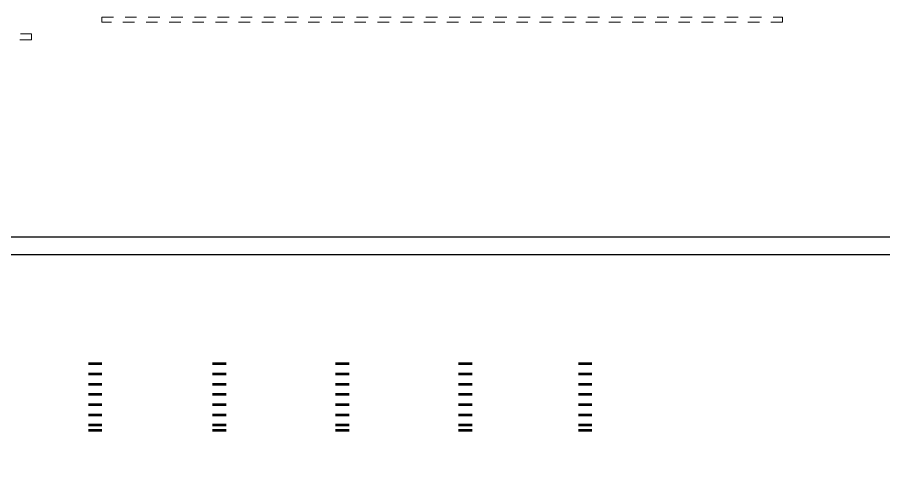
# Model space of a CAD drawing. Header units: millimetres. Extents: x -6419137 to 687965, y -598396 to 179722.
# Drawn here: x 289554 to 331813, y 156096 to 178081 of the extents above; entities that cross this region are included whole.
import ezdxf

# ---------------------------------------------------------------- set-up
doc = ezdxf.new("R2010")
doc.units = ezdxf.units.MM
doc.header["$MEASUREMENT"] = 0
doc.linetypes.add('Штриховая', pattern=[5644.444466, 2822.222233, -2822.222233])
for name, color, linetype, lineweight in [('Арматура', 72, 'Continuous', 50), ('размеры_Ном._пера__96', 7, 'Continuous', 5), ('чертеж_Ном._пера__95', 251, 'Continuous', 13)]:
    doc.layers.add(name, color=color, linetype=linetype, lineweight=lineweight)

msp = doc.modelspace()

# ---------------------------------------------------------------- linework, layer by layer
at = {"layer": 'Арматура', "lineweight": 53}
for points in [[(293018.6, 161180.7), (293678.6, 161180.7)], [(299078.6, 161180.7), (299738.6, 161180.7)], [(305078.6, 161180.7), (305738.6, 161180.7)], [(311078.6, 161180.7), (311738.6, 161180.7)], [(316918.6, 161180.7), (317578.6, 161180.7)], [(293018.6, 160680.7), (293678.6, 160680.7)], [(299078.6, 160680.7), (299738.6, 160680.7)], [(305078.6, 160680.7), (305738.6, 160680.7)], [(311078.6, 160680.7), (311738.6, 160680.7)], [(316918.6, 160680.7), (317578.6, 160680.7)], [(293018.6, 160180.7), (293678.6, 160180.7)], [(299078.6, 160180.7), (299738.6, 160180.7)], [(305078.6, 160180.7), (305738.6, 160180.7)], [(311078.6, 160180.7), (311738.6, 160180.7)], [(316918.6, 160180.7), (317578.6, 160180.7)], [(293018.6, 159680.7), (293678.6, 159680.7)], [(299078.6, 159680.7), (299738.6, 159680.7)], [(305078.6, 159680.7), (305738.6, 159680.7)], [(311078.6, 159680.7), (311738.6, 159680.7)], [(316918.6, 159680.7), (317578.6, 159680.7)], [(293018.6, 159180.7), (293678.6, 159180.7)], [(299078.6, 159180.7), (299738.6, 159180.7)], [(305078.6, 159180.7), (305738.6, 159180.7)], [(311078.6, 159180.7), (311738.6, 159180.7)], [(316918.6, 159180.7), (317578.6, 159180.7)], [(293018.6, 158680.7), (293678.6, 158680.7)], [(299078.6, 158680.7), (299738.6, 158680.7)], [(305078.6, 158680.7), (305738.6, 158680.7)], [(311078.6, 158680.7), (311738.6, 158680.7)], [(316918.6, 158680.7), (317578.6, 158680.7)], [(293018.6, 158180.7), (293678.6, 158180.7)], [(299078.6, 158180.7), (299738.6, 158180.7)], [(305078.6, 158180.7), (305738.6, 158180.7)], [(311078.6, 158180.7), (311738.6, 158180.7)], [(316918.6, 158180.7), (317578.6, 158180.7)], [(293018.6, 157930.7), (293678.6, 157930.7)], [(299078.6, 157930.7), (299738.6, 157930.7)], [(305078.6, 157930.7), (305738.6, 157930.7)], [(311078.6, 157930.7), (311738.6, 157930.7)], [(316918.6, 157930.7), (317578.6, 157930.7)]]:
    msp.add_lwpolyline(points, dxfattribs=at)
at = {"layer": 'размеры_Ном._пера__96', "color": 6, "lineweight": 30}
for points in [[(158705.3, 167372.2), (687965.5, 167372.2), (687965.5, 70101), (158705.3, 70101)], [(159572.2, 166505.3), (687098.6, 166505.3), (687098.6, 70967.9), (159572.2, 70967.9)]]:
    msp.add_lwpolyline(points, close=True, dxfattribs=at)
at = {"layer": 'чертеж_Ном._пера__95', "color": 250, "linetype": 'Штриховая', "lineweight": 0, "ltscale": 0.2, "true_color": 0x454545}
for points in [[(293678.6, 178080.7), (326878.6, 178080.7), (326878.6, 177850.7), (293678.6, 177850.7)], [(259228.6, 177280.7), (290238.6, 177280.7), (290238.6, 176980.7), (259228.6, 176980.7)]]:
    msp.add_lwpolyline(points, close=True, dxfattribs=at)

doc.saveas('drawing.dxf')
